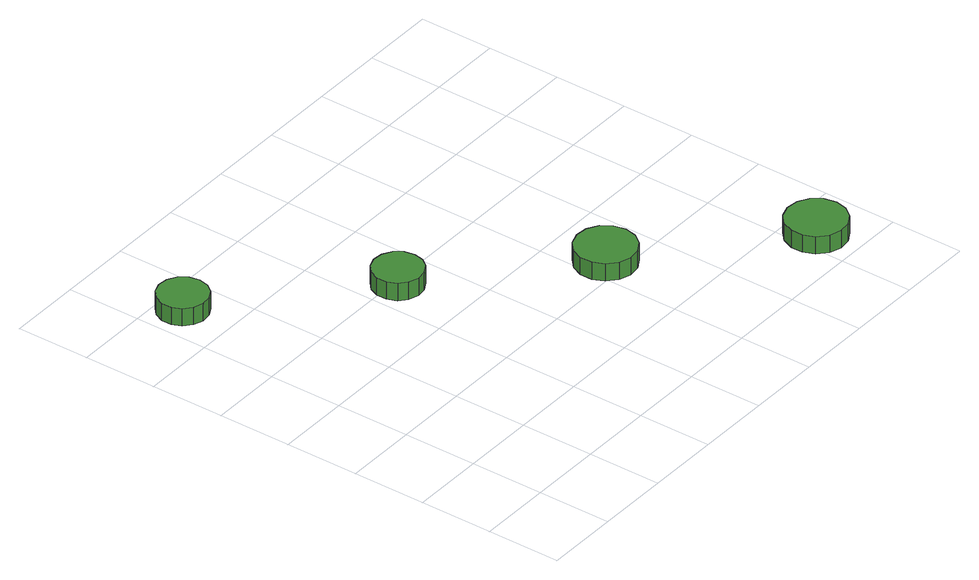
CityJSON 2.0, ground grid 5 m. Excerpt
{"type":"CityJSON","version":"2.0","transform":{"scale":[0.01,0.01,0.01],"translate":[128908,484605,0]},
"CityObjects":{
"tree1":{"type":"SolitaryVegetationObject","attributes":{"function":"something"},"geometry":[{"type":"MultiSurface","lod":"1","boundaries":[[[0,1,2,3,4,5,6,7,8,9,10,11,12,13,14]],[[15,16,17,18,19,20,21,22,23,24,25,26,27,28,29]],[[0,29,28,1]],[[1,28,27,2]],[[2,27,26,3]],[[3,26,25,4]],[[4,25,24,5]],[[5,24,23,6]],[[6,23,22,7]],[[7,22,21,8]],[[8,21,20,9]],[[9,20,19,10]],[[10,19,18,11]],[[11,18,17,12]],[[12,17,16,13]],[[13,16,15,14]],[[14,15,29,0]]]}]},
"tree2":{"type":"SolitaryVegetationObject","attributes":{"function":"something"},"geometry":[{"type":"MultiSurface","lod":"1","boundaries":[[[30,31,32,33,34,35,36,37,38,39,40,41,42,43,44]],[[45,46,47,48,49,50,51,52,53,54,55,56,57,58,59]],[[30,59,58,31]],[[31,58,57,32]],[[32,57,56,33]],[[33,56,55,34]],[[34,55,54,35]],[[35,54,53,36]],[[36,53,52,37]],[[37,52,51,38]],[[38,51,50,39]],[[39,50,49,40]],[[40,49,48,41]],[[41,48,47,42]],[[42,47,46,43]],[[43,46,45,44]],[[44,45,59,30]]]}]},
"tree3":{"type":"SolitaryVegetationObject","attributes":{"function":"something"},"geometry":[{"type":"MultiSurface","lod":"1","boundaries":[[[60,61,62,63,64,65,66,67,68,69,70,71,72,73,74]],[[75,76,77,78,79,80,81,82,83,84,85,86,87,88,89]],[[60,89,88,61]],[[61,88,87,62]],[[62,87,86,63]],[[63,86,85,64]],[[64,85,84,65]],[[65,84,83,66]],[[66,83,82,67]],[[67,82,81,68]],[[68,81,80,69]],[[69,80,79,70]],[[70,79,78,71]],[[71,78,77,72]],[[72,77,76,73]],[[73,76,75,74]],[[74,75,89,60]]]}]},
"tree4":{"type":"SolitaryVegetationObject","attributes":{"function":"something"},"geometry":[{"type":"MultiSurface","lod":"1","boundaries":[[[90,91,92,93,94,95,96,97,98,99,100,101,102,103,104]],[[105,106,107,108,109,110,111,112,113,114,115,116,117,118,119]],[[90,119,118,91]],[[91,118,117,92]],[[92,117,116,93]],[[93,116,115,94]],[[94,115,114,95]],[[95,114,113,96]],[[96,113,112,97]],[[97,112,111,98]],[[98,111,110,99]],[[99,110,109,100]],[[100,109,108,101]],[[101,108,107,102]],[[102,107,106,103]],[[103,106,105,104]],[[104,105,119,90]]]}]}
},
"vertices":[
[405,2835,167],[391,2903,167],[350,2959,167],[290,2994,167],[221,3001,167],[155,2980,167],[103,2933,167],[75,2870,167],[75,2801,167],[103,2737,167],[155,2691,167],[221,2669,167],[290,2677,167],[350,2711,167],[391,2767,167],[391,2767,42],[350,2711,42],[290,2677,42],[221,2669,42],[155,2691,42],[103,2737,42],[75,2801,42],[75,2870,42],[103,2933,42],[155,2980,42],[221,3001,42],[290,2994,42],[350,2959,42],[391,2903,42],[405,2835,42],
[1375,1962,174],[1361,2030,174],[1320,2086,174],[1260,2121,174],[1191,2128,174],[1125,2107,174],[1073,2060,174],[1045,1997,174],[1045,1928,174],[1073,1864,174],[1125,1818,174],[1191,1796,174],[1260,1804,174],[1320,1838,174],[1361,1894,174],[1361,1894,49],[1320,1838,49],[1260,1804,49],[1191,1796,49],[1125,1818,49],[1073,1864,49],[1045,1928,49],[1045,1997,49],[1073,2060,49],[1125,2107,49],[1191,2128,49],[1260,2121,49],[1320,2086,49],[1361,2030,49],[1375,1962,49],
[2351,1123,164],[2334,1204,164],[2285,1272,164],[2213,1314,164],[2130,1322,164],[2051,1297,164],[1989,1241,164],[1955,1165,164],[1955,1081,164],[1989,1005,164],[2051,949,164],[2130,923,164],[2213,932,164],[2285,974,164],[2334,1041,164],[2334,1041,39],[2285,974,39],[2213,932,39],[2130,923,39],[2051,949,39],[1989,1005,39],[1955,1081,39],[1955,1165,39],[1989,1241,39],[2051,1297,39],[2130,1322,39],[2213,1314,39],[2285,1272,39],[2334,1204,39],[2351,1123,39],
[3321,283,170],[3304,365,170],[3255,432,170],[3183,474,170],[3100,483,170],[3020,457,170],[2958,401,170],[2925,325,170],[2925,242,170],[2958,165,170],[3020,109,170],[3100,84,170],[3183,92,170],[3255,134,170],[3304,202,170],[3304,202,45],[3255,134,45],[3183,92,45],[3100,84,45],[3020,109,45],[2958,165,45],[2925,242,45],[2925,325,45],[2958,401,45],[3020,457,45],[3100,483,45],[3183,474,45],[3255,432,45],[3304,365,45],[3321,283,45]
]}
